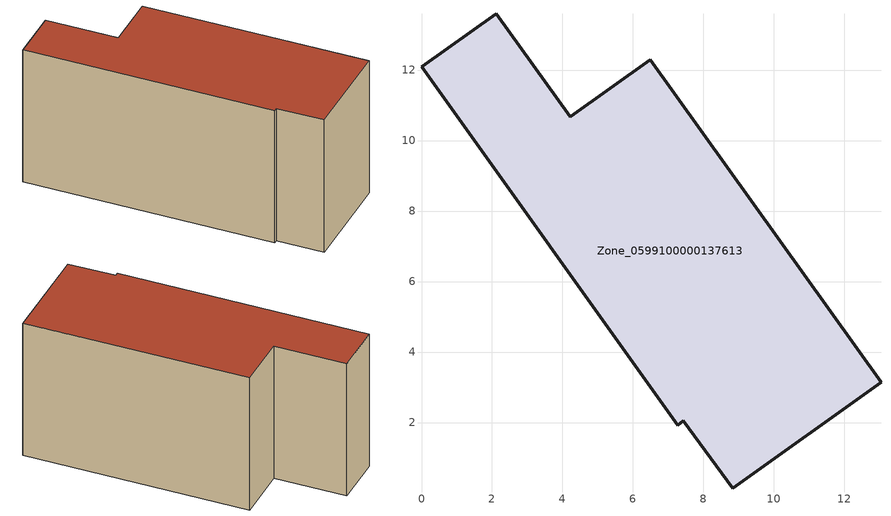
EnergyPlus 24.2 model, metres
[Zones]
Zone_0599100000137613
 floor ground (C_G): 7.27,1.92 0,12.09 2.12,13.6 4.22,10.67 6.49,12.29 13.04,3.14 8.82,0.13 7.42,2.04 z0
 wall outside (C_F): 4.22,10.67 2.12,13.6 0,12.09 7.27,1.92 7.42,2.04 8.82,0.13 13.04,3.14 6.49,12.29 4.22,10.67 z0:7.31
 roof outside (C_R): 7.42,2.04 8.82,0.13 13.04,3.14 6.49,12.29 4.22,10.67 2.12,13.6 0,12.09 7.27,1.92 z7.31
[BUILDING]
Pand.0599100000137613: North Axis=0; Terrain=City; Loads Convergence Tolerance Value=0.04; Temperature Convergence Tolerance Value=0.4; Solar Distribution=FullExterior; Maximum Number of Warmup Days=25; Minimum Number of Warmup Days=1
[Site:Location]
Rotterdam.The.Hague.AP_ZH_NLD Design_Conditions: Latitude=51.96; Longitude=4.45; Time Zone=1; Elevation=-4.5
[SITE:GROUNDTEMPERATURE:BUILDINGSURFACE]
18, 18, 18, 18, 18, 18, 18, 18, 18, 18, 18, 18
[MATERIAL] Thermal Absorptance=0.9; Solar Absorptance=0.7; Visible Absorptance=0.7
Name | Roughness | Thickness | Conductivity | Density | Specific Heat
G.TI.1975-1991 | MediumSmooth | 0.15 | 0.288461 | 540 | 1210
F.TI.1975-1991 | Rough | 0.3 | 0.230769 | 1920 | 840
R.TI.1975-1991 | MediumRough | 0.2 | 0.153846 | 1500 | 1000
[CONSTRUCTION]
C_G: G.TI.1975-1991
C_F: F.TI.1975-1991
C_R: R.TI.1975-1991
[ZONE]
Zone_0599100000137613: Type=1; Multiplier=1; Ceiling Height=Autocalculate; Volume=Autocalculate; Floor Area=autocalculate; Part of Total Floor Area=Yes
[ZONEINFILTRATION:DESIGNFLOWRATE]
Infil_Zone_0599100000137613: Zone or ZoneList or Space or SpaceList=Zone_0599100000137613; Schedule=AlwaysOn; Design Flow Rate Calculation Method=Flow/Area; Flow Rate per Floor Area=0.003; Constant Term Coefficient=1; Temperature Term Coefficient=0; Velocity Term Coefficient=0; Velocity Squared Term Coefficient=0
[HVACTEMPLATE:ZONE:IDEALLOADSAIRSYSTEM]
Zone_0599100000137613: Maximum Heating Supply Air Temperature=50; Minimum Cooling Supply Air Temperature=13; Maximum Heating Supply Air Humidity Ratio=0.0156; Minimum Cooling Supply Air Humidity Ratio=0.0077; Heating Limit=NoLimit; Cooling Limit=NoLimit; Dehumidification Control Type=ConstantSensibleHeatRatio; Cooling Sensible Heat Ratio=0.7; Dehumidification Setpoint=60; Humidification Control Type=None; Humidification Setpoint=30; Outdoor Air Method=None; Outdoor Air Flow Rate per Person=0.00944; Outdoor Air Flow Rate per Zone Floor Area=0; Outdoor Air Flow Rate per Zone=0; Demand Controlled Ventilation Type=None; Outdoor Air Economizer Type=NoEconomizer; Heat Recovery Type=None; Sensible Heat Recovery Effectiveness=0.7; Latent Heat Recovery Effectiveness=0.65
[ZONECONTROL:THERMOSTAT]
ThermostatControl_Zone_0599100000137613: Zone or ZoneList=Zone_0599100000137613; Control Type Schedule=DualSetpointControlType; Control 1=Thermostat_Zone_0599100000137613; Temperature Difference Between Cutout And Setpoint=0
[THERMOSTATSETPOINT:DUALSETPOINT]
Thermostat_Zone_0599100000137613: Heating Setpoint Temperature Schedule=HeatingSetpoint_Zone_0599100000137613; Cooling Setpoint Temperature Schedule=CoolingSetpoint_Zone_0599100000137613
[SCHEDULE:COMPACT]
HeatingSetpoint_Zone_0599100000137613: Through: 12/31, For: AllDays, Until: 24:00, 21
CoolingSetpoint_Zone_0599100000137613: Through: 12/31, For: AllDays, Until: 24:00, 24
DualSetpointControlType: Through: 12/31, For: AllDays, Until: 24:00, 4
AlwaysOn: Through: 12/31, For: AllDays, Until: 24:00, 1
